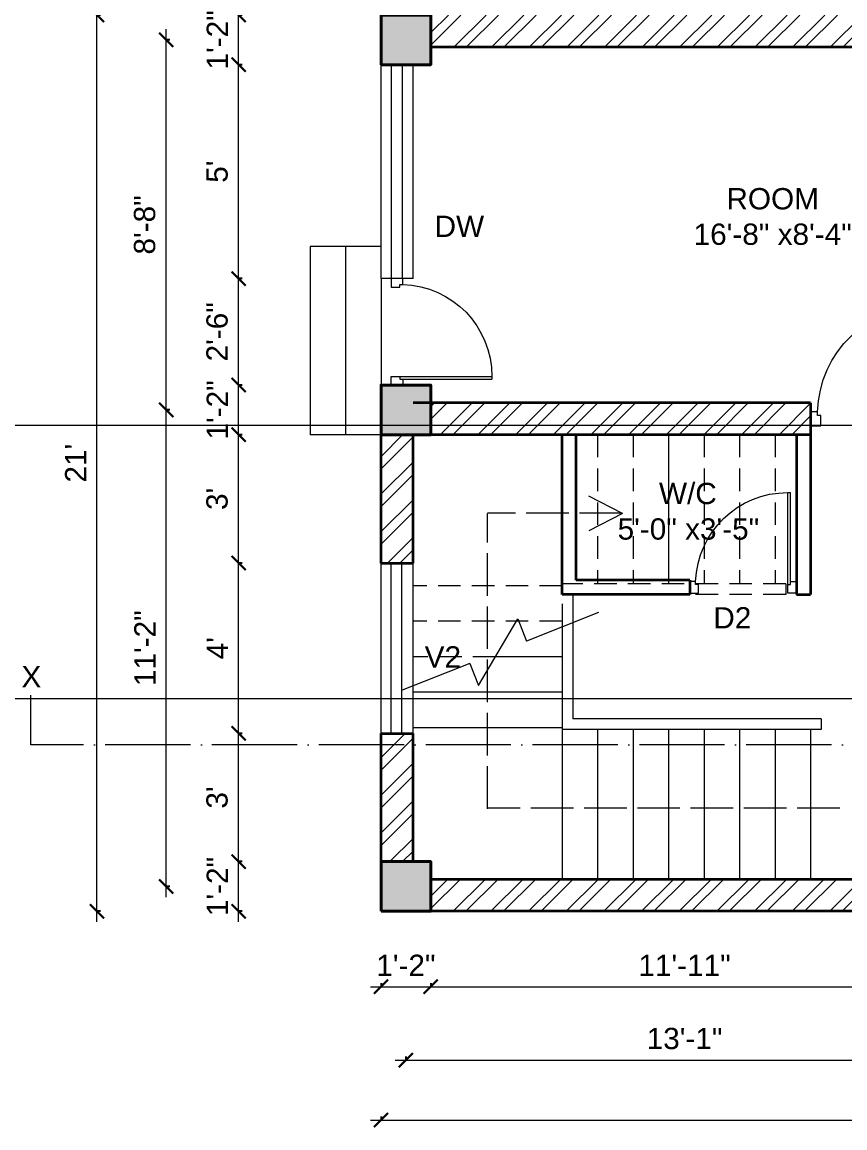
# Model space of a CAD drawing. Header units: inches. Extents: x 122663 to 154153, y 34228 to 39758.
# Drawn here: x 124409.5 to 124641.3, y 37730.6 to 38042.1 of the extents above; entities that cross this region are included whole.
import ezdxf

# ---------------------------------------------------------------- set-up
doc = ezdxf.new("R2010")
doc.units = ezdxf.units.IN
doc.header["$MEASUREMENT"] = 0
doc.header["$PDMODE"] = 35
for name, pattern in [('ACAD_ISO02W100', [15, 12, -3]), ('ACAD_ISO04W100', [30, 24, -3, 0, -3]), ('DASHED', [19.05, 12.7, -6.35])]:
    doc.linetypes.add(name, pattern=pattern)
for name, color, linetype, lineweight in [('Column', 181, 'Continuous', 40), ('Dimension', 130, 'Continuous', 9), ('Hatch', 9, 'Continuous', 9), ('Hidden', 254, 'ACAD_ISO02W100', 15), ('SECTION', 7, 'ACAD_ISO04W100', 18), ('Stairs', 61, 'Continuous', 18), ('TEXT', 255, 'Continuous', 35), ('Walls', 11, 'Continuous', 35), ('Windows', 151, 'Continuous', 15)]:
    doc.layers.add(name, color=color, linetype=linetype, lineweight=lineweight)
doc.styles.get("Standard").update_dxf_attribs({"font": 'arial.ttf'})
doc.dimstyles.get("Standard").update_dxf_attribs({"dimtxt": 6, "dimasz": 4, "dimexe": 0, "dimexo": 6, "dimgap": 3, "dimtad": 1, "dimdec": 0, "dimzin": 0, "dimdsep": 46, "dimlunit": 4, "dimtxsty": 'Standard', "dimblk": 'ARCHTICK', "dimcen": 0.09, "dimdle": 3, "dimclrd": 256, "dimadec": 0, "dimazin": 0, "dimtfac": 1, "dimtdec": 0, "dimtofl": 0, "dimtmove": 0, "dimatfit": 3, "dimfxl": 1, "dimfxlon": 1, "dimtolj": 1, "dimtzin": 0, "dimlwd": -1, "dimarcsym": 0})

# ---------------------------------------------------------------- blocks, each defined once
blk = doc.blocks.new('colm')
at = {"layer": 'Hatch'}
h = blk.add_hatch(color=256, dxfattribs=at)
h.dxf.hatch_style = 1
h.paths.add_polyline_path([(66705.71, 8319.73), (66705.71, 8307.73), (66717.71, 8307.73), (66717.71, 8319.73)])
at = {"layer": 'Column'}
blk.add_lwpolyline([(66705.71, 8307.73), (66717.71, 8307.73), (66717.71, 8319.73), (66705.71, 8319.73)], close=True, dxfattribs=at)
blk = doc.blocks.new('GFFGS')
at = {"layer": 'Windows'}
for p, q in [((97915.22, 19628.63), (97915.22, 19658.74)), ((97916.19, 19658.74), (97915.22, 19658.74)), ((97916.19, 19627.65), (97916.19, 19658.77)), ((97915.22, 19628.63), (97913.27, 19628.63)), ((97913.27, 19628.63), (97913.27, 19624.73)), ((97915.22, 19627.65), (97915.22, 19628.63)), ((97947.32, 19627.65), (97947.32, 19628.63)), ((97947.32, 19628.63), (97949.27, 19628.63)), ((97949.27, 19628.63), (97949.27, 19624.73)), ((97916.19, 19627.65), (97915.22, 19627.65)), ((97916.19, 19624.73), (97916.19, 19627.65)), ((97946.35, 19624.73), (97946.35, 19627.65)), ((97946.35, 19627.65), (97947.32, 19627.65)), ((97913.27, 19624.73), (97916.19, 19624.73)), ((97949.27, 19624.73), (97946.35, 19624.73))]:
    blk.add_line(p, q, dxfattribs=at)
blk.add_arc((97916.25, 19627.66), 31.08, 1.7801, 90.1235, dxfattribs=at)
blk = doc.blocks.new('_ArchTick')
at = {"color": 0, "linetype": 'ByBlock', "const_width": 0.15}
blk.add_lwpolyline([(-0.5, -0.5), (0.5, 0.5)], dxfattribs=at)
blk = doc.blocks.new('*D1244')
at = {"layer": 'Defpoints', "color": 0, "transparency": 16777216}
for p in [(124510.62, 37791.58), (124524.62, 37791.58), (124524.62, 37770.34)]:
    blk.add_point(p, dxfattribs=at)
at = {"layer": 'Dimension', "color": 0, "lineweight": -2, "transparency": 16777216}
for p, q in [((124510.62, 37771.34), (124510.62, 37770.34)), ((124524.62, 37771.34), (124524.62, 37770.34))]:
    blk.add_line(p, q, dxfattribs=at)
at = {"layer": 'Dimension', "transparency": 16777216}
blk.add_line((124507.62, 37770.34), (124527.62, 37770.34), dxfattribs=at)
at = {"layer": 'Dimension', "transparency": 16777216, "xscale": 4, "yscale": 4, "zscale": 4, "rotation": 180}
blk.add_blockref('_ArchTick', (124510.62, 37770.34), dxfattribs=at)
at = {"layer": 'Dimension', "transparency": 16777216, "xscale": 4, "yscale": 4, "zscale": 4}
blk.add_blockref('_ArchTick', (124524.62, 37770.34), dxfattribs=at)
at = {"layer": 'Dimension', "color": 0, "transparency": 16777216, "insert": (124517.62, 37776.35), "char_height": 6, "attachment_point": 5}
blk.add_mtext('\\A1;1\'-2"', dxfattribs=at)
blk = doc.blocks.new('*D1245')
at = {"layer": 'Defpoints', "color": 0, "transparency": 16777216}
for p in [(124524.62, 37791.58), (124667.62, 37791.58), (124667.62, 37770.34)]:
    blk.add_point(p, dxfattribs=at)
at = {"layer": 'Dimension', "color": 0, "lineweight": -2, "transparency": 16777216}
for p, q in [((124524.62, 37771.34), (124524.62, 37770.34)), ((124667.62, 37771.34), (124667.62, 37770.34))]:
    blk.add_line(p, q, dxfattribs=at)
at = {"layer": 'Dimension', "transparency": 16777216}
blk.add_line((124521.62, 37770.34), (124670.62, 37770.34), dxfattribs=at)
at = {"layer": 'Dimension', "transparency": 16777216, "xscale": 4, "yscale": 4, "zscale": 4, "rotation": 180}
blk.add_blockref('_ArchTick', (124524.62, 37770.34), dxfattribs=at)
at = {"layer": 'Dimension', "transparency": 16777216, "xscale": 4, "yscale": 4, "zscale": 4}
blk.add_blockref('_ArchTick', (124667.62, 37770.34), dxfattribs=at)
at = {"layer": 'Dimension', "color": 0, "lineweight": -2, "transparency": 16777216, "insert": (124596.12, 37776.35), "char_height": 6, "attachment_point": 5}
blk.add_mtext('\\A1;11\'-11"', dxfattribs=at)
blk = doc.blocks.new('*D1254')
at = {"layer": 'Defpoints', "color": 0, "transparency": 16777216}
for p in [(124517.62, 37791.58), (124674.62, 37791.58), (124674.62, 37749.65)]:
    blk.add_point(p, dxfattribs=at)
at = {"layer": 'Dimension', "transparency": 16777216}
blk.add_line((124514.62, 37749.65), (124677.62, 37749.65), dxfattribs=at)
at = {"layer": 'Dimension', "color": 0, "lineweight": -2, "transparency": 16777216}
for p, q in [((124517.62, 37750.65), (124517.62, 37749.65)), ((124674.62, 37750.65), (124674.62, 37749.65))]:
    blk.add_line(p, q, dxfattribs=at)
at = {"layer": 'Dimension', "transparency": 16777216, "xscale": 4, "yscale": 4, "zscale": 4, "rotation": 180}
blk.add_blockref('_ArchTick', (124517.62, 37749.65), dxfattribs=at)
at = {"layer": 'Dimension', "transparency": 16777216, "xscale": 4, "yscale": 4, "zscale": 4}
blk.add_blockref('_ArchTick', (124674.62, 37749.65), dxfattribs=at)
at = {"layer": 'Dimension', "color": 0, "lineweight": -2, "transparency": 16777216, "insert": (124596.12, 37755.71), "char_height": 6, "attachment_point": 5}
blk.add_mtext('\\A1;13\'-1"', dxfattribs=at)
blk = doc.blocks.new('*D1160')
at = {"layer": 'Defpoints', "color": 0, "transparency": 16777216}
for p in [(124510.62, 37791.58), (124920.62, 37791.58), (124920.62, 37732.78)]:
    blk.add_point(p, dxfattribs=at)
at = {"layer": 'Dimension', "color": 0, "lineweight": -2, "transparency": 16777216}
for p, q in [((124510.62, 37733.78), (124510.62, 37732.78)), ((124920.62, 37733.78), (124920.62, 37732.78))]:
    blk.add_line(p, q, dxfattribs=at)
at = {"layer": 'Dimension', "transparency": 16777216}
blk.add_line((124507.62, 37732.78), (124923.62, 37732.78), dxfattribs=at)
at = {"layer": 'Dimension', "transparency": 16777216, "xscale": 4, "yscale": 4, "zscale": 4, "rotation": 180}
blk.add_blockref('_ArchTick', (124510.62, 37732.78), dxfattribs=at)
at = {"layer": 'Dimension', "transparency": 16777216, "xscale": 4, "yscale": 4, "zscale": 4}
blk.add_blockref('_ArchTick', (124920.62, 37732.78), dxfattribs=at)
at = {"layer": 'Dimension', "color": 0, "lineweight": -2, "transparency": 16777216, "insert": (124715.62, 37738.84), "char_height": 6, "attachment_point": 5}
blk.add_mtext('\\A1;34\'-2"', dxfattribs=at)
blk = doc.blocks.new('*D1275')
at = {"layer": 'Defpoints', "color": 0, "transparency": 16777216}
for p in [(124470.5, 37805.58), (124510.62, 37805.58), (124510.62, 37791.58)]:
    blk.add_point(p, dxfattribs=at)
at = {"layer": 'Dimension', "transparency": 16777216}
blk.add_line((124470.5, 37788.58), (124470.5, 37808.58), dxfattribs=at)
at = {"layer": 'Dimension', "color": 0, "lineweight": -2, "transparency": 16777216}
for p, q in [((124471.5, 37805.58), (124470.5, 37805.58)), ((124471.5, 37791.58), (124470.5, 37791.58))]:
    blk.add_line(p, q, dxfattribs=at)
at = {"layer": 'Dimension', "transparency": 16777216, "xscale": 4, "yscale": 4, "zscale": 4}
for p, rotation in [((124470.5, 37805.58), 90), ((124470.5, 37791.58), 270)]:
    blk.add_blockref('_ArchTick', p, dxfattribs=dict(at, rotation=rotation))
at = {"layer": 'Dimension', "color": 0, "lineweight": -2, "transparency": 16777216, "insert": (124464.49, 37798.58), "char_height": 6, "attachment_point": 5, "rotation": 90}
blk.add_mtext('\\A1;1\'-2"', dxfattribs=at)
blk = doc.blocks.new('*D1276')
at = {"layer": 'Defpoints', "color": 0, "transparency": 16777216}
for p in [(124470.5, 37841.7), (124510.62, 37841.7), (124510.62, 37805.58)]:
    blk.add_point(p, dxfattribs=at)
at = {"layer": 'Dimension', "transparency": 16777216}
blk.add_line((124470.5, 37802.58), (124470.5, 37844.7), dxfattribs=at)
at = {"layer": 'Dimension', "color": 0, "lineweight": -2, "transparency": 16777216}
for p, q in [((124471.5, 37841.7), (124470.5, 37841.7)), ((124471.5, 37805.58), (124470.5, 37805.58))]:
    blk.add_line(p, q, dxfattribs=at)
at = {"layer": 'Dimension', "transparency": 16777216, "xscale": 4, "yscale": 4, "zscale": 4}
for p, rotation in [((124470.5, 37841.7), 90), ((124470.5, 37805.58), 270)]:
    blk.add_blockref('_ArchTick', p, dxfattribs=dict(at, rotation=rotation))
at = {"layer": 'Dimension', "color": 0, "lineweight": -2, "transparency": 16777216, "insert": (124464.43, 37823.64), "char_height": 6, "attachment_point": 5, "rotation": 90}
blk.add_mtext("\\A1;3'", dxfattribs=at)
blk = doc.blocks.new('*D1277')
at = {"layer": 'Defpoints', "color": 0, "transparency": 16777216}
for p in [(124470.5, 37889.7), (124510.62, 37889.7), (124510.62, 37841.7)]:
    blk.add_point(p, dxfattribs=at)
at = {"layer": 'Dimension', "transparency": 16777216}
blk.add_line((124470.5, 37838.7), (124470.5, 37892.7), dxfattribs=at)
at = {"layer": 'Dimension', "color": 0, "lineweight": -2, "transparency": 16777216}
for p, q in [((124471.5, 37889.7), (124470.5, 37889.7)), ((124471.5, 37841.7), (124470.5, 37841.7))]:
    blk.add_line(p, q, dxfattribs=at)
at = {"layer": 'Dimension', "transparency": 16777216, "xscale": 4, "yscale": 4, "zscale": 4}
for p, rotation in [((124470.5, 37889.7), 90), ((124470.5, 37841.7), 270)]:
    blk.add_blockref('_ArchTick', p, dxfattribs=dict(at, rotation=rotation))
at = {"layer": 'Dimension', "color": 0, "lineweight": -2, "transparency": 16777216, "insert": (124464.5, 37865.7), "char_height": 6, "attachment_point": 5, "rotation": 90}
blk.add_mtext("\\A1;4'", dxfattribs=at)
blk = doc.blocks.new('*D1278')
at = {"layer": 'Defpoints', "color": 0, "transparency": 16777216}
for p in [(124470.5, 37925.83), (124510.62, 37925.83), (124510.62, 37889.7)]:
    blk.add_point(p, dxfattribs=at)
at = {"layer": 'Dimension', "transparency": 16777216}
blk.add_line((124470.5, 37886.7), (124470.5, 37928.83), dxfattribs=at)
at = {"layer": 'Dimension', "color": 0, "lineweight": -2, "transparency": 16777216}
for p, q in [((124471.5, 37925.83), (124470.5, 37925.83)), ((124471.5, 37889.7), (124470.5, 37889.7))]:
    blk.add_line(p, q, dxfattribs=at)
at = {"layer": 'Dimension', "transparency": 16777216, "xscale": 4, "yscale": 4, "zscale": 4}
for p, rotation in [((124470.5, 37925.83), 90), ((124470.5, 37889.7), 270)]:
    blk.add_blockref('_ArchTick', p, dxfattribs=dict(at, rotation=rotation))
at = {"layer": 'Dimension', "color": 0, "lineweight": -2, "transparency": 16777216, "insert": (124464.43, 37907.77), "char_height": 6, "attachment_point": 5, "rotation": 90}
blk.add_mtext("\\A1;3'", dxfattribs=at)
blk = doc.blocks.new('*D1279')
at = {"layer": 'Defpoints', "color": 0, "transparency": 16777216}
for p in [(124470.5, 37939.83), (124510.62, 37939.83), (124510.62, 37925.83)]:
    blk.add_point(p, dxfattribs=at)
at = {"layer": 'Dimension', "transparency": 16777216}
blk.add_line((124470.5, 37922.83), (124470.5, 37942.83), dxfattribs=at)
at = {"layer": 'Dimension', "color": 0, "lineweight": -2, "transparency": 16777216}
for p, q in [((124471.5, 37939.83), (124470.5, 37939.83)), ((124471.5, 37925.83), (124470.5, 37925.83))]:
    blk.add_line(p, q, dxfattribs=at)
at = {"layer": 'Dimension', "transparency": 16777216, "xscale": 4, "yscale": 4, "zscale": 4}
for p, rotation in [((124470.5, 37939.83), 90), ((124470.5, 37925.83), 270)]:
    blk.add_blockref('_ArchTick', p, dxfattribs=dict(at, rotation=rotation))
at = {"layer": 'Dimension', "color": 0, "lineweight": -2, "transparency": 16777216, "insert": (124464.49, 37932.83), "char_height": 6, "attachment_point": 5, "rotation": 90}
blk.add_mtext('\\A1;1\'-2"', dxfattribs=at)
blk = doc.blocks.new('*D1280')
at = {"layer": 'Defpoints', "color": 0, "transparency": 16777216}
for p in [(124470.5, 37969.83), (124510.62, 37969.83), (124510.62, 37939.83)]:
    blk.add_point(p, dxfattribs=at)
at = {"layer": 'Dimension', "transparency": 16777216}
blk.add_line((124470.5, 37936.83), (124470.5, 37972.83), dxfattribs=at)
at = {"layer": 'Dimension', "color": 0, "lineweight": -2, "transparency": 16777216}
for p, q in [((124471.5, 37969.83), (124470.5, 37969.83)), ((124471.5, 37939.83), (124470.5, 37939.83))]:
    blk.add_line(p, q, dxfattribs=at)
at = {"layer": 'Dimension', "transparency": 16777216, "xscale": 4, "yscale": 4, "zscale": 4}
for p, rotation in [((124470.5, 37969.83), 90), ((124470.5, 37939.83), 270)]:
    blk.add_blockref('_ArchTick', p, dxfattribs=dict(at, rotation=rotation))
at = {"layer": 'Dimension', "color": 0, "lineweight": -2, "transparency": 16777216, "insert": (124464.44, 37954.83), "char_height": 6, "attachment_point": 5, "rotation": 90}
blk.add_mtext('\\A1;2\'-6"', dxfattribs=at)
blk = doc.blocks.new('*D1281')
at = {"layer": 'Defpoints', "color": 0, "transparency": 16777216}
for p in [(124470.5, 38030.08), (124510.62, 38030.08), (124510.62, 37969.83)]:
    blk.add_point(p, dxfattribs=at)
at = {"layer": 'Dimension', "transparency": 16777216}
blk.add_line((124470.5, 37966.83), (124470.5, 38033.08), dxfattribs=at)
at = {"layer": 'Dimension', "color": 0, "lineweight": -2, "transparency": 16777216}
for p, q in [((124471.5, 38030.08), (124470.5, 38030.08)), ((124471.5, 37969.83), (124470.5, 37969.83))]:
    blk.add_line(p, q, dxfattribs=at)
at = {"layer": 'Dimension', "transparency": 16777216, "xscale": 4, "yscale": 4, "zscale": 4}
for p, rotation in [((124470.5, 38030.08), 90), ((124470.5, 37969.83), 270)]:
    blk.add_blockref('_ArchTick', p, dxfattribs=dict(at, rotation=rotation))
at = {"layer": 'Dimension', "color": 0, "lineweight": -2, "transparency": 16777216, "insert": (124464.45, 37999.95), "char_height": 6, "attachment_point": 5, "rotation": 90}
blk.add_mtext("\\A1;5'", dxfattribs=at)
blk = doc.blocks.new('*D1282')
at = {"layer": 'Defpoints', "color": 0, "transparency": 16777216}
for p in [(124470.5, 38044.08), (124510.62, 38044.08), (124510.62, 38030.08)]:
    blk.add_point(p, dxfattribs=at)
at = {"layer": 'Dimension', "transparency": 16777216}
blk.add_line((124470.5, 38027.08), (124470.5, 38047.08), dxfattribs=at)
at = {"layer": 'Dimension', "color": 0, "lineweight": -2, "transparency": 16777216}
for p, q in [((124471.5, 38044.08), (124470.5, 38044.08)), ((124471.5, 38030.08), (124470.5, 38030.08))]:
    blk.add_line(p, q, dxfattribs=at)
at = {"layer": 'Dimension', "transparency": 16777216, "xscale": 4, "yscale": 4, "zscale": 4}
for p, rotation in [((124470.5, 38044.08), 90), ((124470.5, 38030.08), 270)]:
    blk.add_blockref('_ArchTick', p, dxfattribs=dict(at, rotation=rotation))
at = {"layer": 'Dimension', "color": 0, "lineweight": -2, "transparency": 16777216, "insert": (124464.49, 38037.08), "char_height": 6, "attachment_point": 5, "rotation": 90}
blk.add_mtext('\\A1;1\'-2"', dxfattribs=at)
blk = doc.blocks.new('*D1283')
at = {"layer": 'Defpoints', "color": 0, "transparency": 16777216}
for p in [(124450.1, 37932.83), (124510.62, 37932.83), (124510.62, 37798.58)]:
    blk.add_point(p, dxfattribs=at)
at = {"layer": 'Dimension', "transparency": 16777216}
blk.add_line((124450.1, 37795.58), (124450.1, 37935.83), dxfattribs=at)
at = {"layer": 'Dimension', "color": 0, "lineweight": -2, "transparency": 16777216}
for p, q in [((124451.1, 37932.83), (124450.1, 37932.83)), ((124451.1, 37798.58), (124450.1, 37798.58))]:
    blk.add_line(p, q, dxfattribs=at)
at = {"layer": 'Dimension', "transparency": 16777216, "xscale": 4, "yscale": 4, "zscale": 4}
for p, rotation in [((124450.1, 37932.83), 90), ((124450.1, 37798.58), 270)]:
    blk.add_blockref('_ArchTick', p, dxfattribs=dict(at, rotation=rotation))
at = {"layer": 'Dimension', "color": 0, "lineweight": -2, "transparency": 16777216, "insert": (124444.09, 37865.7), "char_height": 6, "attachment_point": 5, "rotation": 90}
blk.add_mtext('\\A1;11\'-2"', dxfattribs=at)
blk = doc.blocks.new('*D1284')
at = {"layer": 'Defpoints', "color": 0, "transparency": 16777216}
for p in [(124450.1, 38037.08), (124510.62, 38037.08), (124510.62, 37932.83)]:
    blk.add_point(p, dxfattribs=at)
at = {"layer": 'Dimension', "transparency": 16777216}
blk.add_line((124450.1, 37929.83), (124450.1, 38040.08), dxfattribs=at)
at = {"layer": 'Dimension', "color": 0, "lineweight": -2, "transparency": 16777216}
for p, q in [((124451.1, 38037.08), (124450.1, 38037.08)), ((124451.1, 37932.83), (124450.1, 37932.83))]:
    blk.add_line(p, q, dxfattribs=at)
at = {"layer": 'Dimension', "transparency": 16777216, "xscale": 4, "yscale": 4, "zscale": 4}
for p, rotation in [((124450.1, 38037.08), 90), ((124450.1, 37932.83), 270)]:
    blk.add_blockref('_ArchTick', p, dxfattribs=dict(at, rotation=rotation))
at = {"layer": 'Dimension', "color": 0, "lineweight": -2, "transparency": 16777216, "insert": (124444.03, 37984.95), "char_height": 6, "attachment_point": 5, "rotation": 90}
blk.add_mtext('\\A1;8\'-8"', dxfattribs=at)
blk = doc.blocks.new('*D1162')
at = {"layer": 'Defpoints', "color": 0, "transparency": 16777216}
for p in [(124430.59, 38044.08), (124510.62, 38044.08), (124510.62, 37791.58)]:
    blk.add_point(p, dxfattribs=at)
at = {"layer": 'Dimension', "transparency": 16777216}
blk.add_line((124430.59, 37788.58), (124430.59, 38047.08), dxfattribs=at)
at = {"layer": 'Dimension', "color": 0, "lineweight": -2, "transparency": 16777216}
for p, q in [((124431.59, 38044.08), (124430.59, 38044.08)), ((124431.59, 37791.58), (124430.59, 37791.58))]:
    blk.add_line(p, q, dxfattribs=at)
at = {"layer": 'Dimension', "transparency": 16777216, "xscale": 4, "yscale": 4, "zscale": 4}
for p, rotation in [((124430.59, 38044.08), 90), ((124430.59, 37791.58), 270)]:
    blk.add_blockref('_ArchTick', p, dxfattribs=dict(at, rotation=rotation))
at = {"layer": 'Dimension', "color": 0, "lineweight": -2, "transparency": 16777216, "insert": (124424.58, 37917.83), "char_height": 6, "attachment_point": 5, "rotation": 90}
blk.add_mtext("\\A1;21'", dxfattribs=at)

msp = doc.modelspace()

# ---------------------------------------------------------------- hatches: boundary and pattern name
at = {"layer": 'Hatch'}
h = msp.add_hatch(dxfattribs=at)
h.set_pattern_fill('ANSI32', color=256, scale=20)
h.set_pattern_definition([(45, (31047.581, 34.601), (-5.30330086, 5.30330086), []), (45, (31051.116, 34.601), (-5.30330086, 5.30330086), [])])
h.paths.add_polyline_path([(124786.4, 37925.83), (124786.4, 37934.83), (124723.62, 37934.83), (124723.62, 38035.08), (124786.4, 38035.08), (124786.4, 38044.08), (124681.62, 38044.08), (124681.62, 38035.08), (124719.62, 38035.08), (124719.62, 37934.83), (124681.62, 37934.83), (124681.62, 37925.83), (124690.62, 37925.83), (124690.62, 37911.83), (124699.62, 37911.83), (124699.62, 37925.83)])
h.paths.add_polyline_path([(124906.62, 38035.08), (124906.62, 38044.08), (124800.4, 38044.08), (124800.4, 38035.08)])
h.paths.add_polyline_path([(124817.51, 37925.83), (124817.51, 37934.83), (124800.4, 37934.83), (124800.4, 37925.83)])
h.paths.add_polyline_path([(124889.51, 37934.83), (124889.51, 37925.83), (124906.62, 37925.83), (124906.62, 37934.83)])
h.paths.add_polyline_path([(124667.62, 38035.08), (124667.62, 38044.08), (124524.62, 38044.08), (124524.62, 38035.08)])
h = msp.add_hatch(dxfattribs=at)
h.set_pattern_fill('ANSI32', color=256, scale=20)
h.set_pattern_definition([(45, (13226.2134, -9.399), (-5.30330086, 5.30330086), []), (45, (13229.749, -9.399), (-5.30330086, 5.30330086), [])])
h.paths.add_polyline_path([(124631.62, 37934.83), (124524.62, 37934.83), (124524.62, 37925.83), (124561.62, 37925.83), (124631.62, 37925.83)])
h.paths.add_polyline_path([(124519.62, 37925.83), (124510.62, 37925.83), (124510.62, 37889.7), (124519.62, 37889.7)])
h.paths.add_polyline_path([(124519.62, 37841.7), (124510.62, 37841.7), (124510.62, 37814.18), (124519.62, 37814.18)])
h.paths.add_polyline_path([(124519.62, 37814.18), (124510.62, 37814.18), (124510.62, 37805.58), (124519.62, 37805.58)])
h.paths.add_polyline_path([(124667.62, 37800.58), (124524.62, 37800.58), (124524.62, 37791.58), (124667.62, 37791.58)])
h.paths.add_polyline_path([(124786.4, 37800.58), (124699.62, 37800.58), (124699.62, 37805.58), (124681.62, 37805.58), (124681.62, 37791.58), (124786.4, 37791.58)])

# ---------------------------------------------------------------- linework, layer by layer
at = {"layer": 'Hidden'}
for p, q in [((124578.64, 37903.67), (124569.18, 37908.56)), ((124578.5, 37903.74), (124540.62, 37903.74)), ((124540.62, 37820.49), (124540.62, 37903.62)), ((124578.64, 37903.67), (124569.18, 37898.78)), ((124639.83, 37820.62), (124540.62, 37820.62))]:
    msp.add_line(p, q, dxfattribs=at)
at = {"layer": 'SECTION'}
for p, q in [((124411.97, 37838.46), (124411.97, 37852.46)), ((125028.79, 37838.46), (124411.97, 37838.46))]:
    msp.add_line(p, q, dxfattribs=at)
at = {"layer": 'Stairs', "linetype": 'DASHED', "ltscale": 0.5}
for p, q in [((124561.62, 37925.83), (124561.62, 37871.66)), ((124571.62, 37925.83), (124571.62, 37883.83)), ((124581.62, 37925.83), (124581.62, 37883.83)), ((124601.62, 37925.83), (124601.62, 37883.83)), ((124611.62, 37925.83), (124611.62, 37883.83)), ((124621.62, 37925.83), (124621.62, 37883.83)), ((124561.62, 37883.29), (124519.62, 37883.29)), ((124624.62, 37883.83), (124561.62, 37883.83)), ((124624.62, 37883.83), (124624.62, 37880.83)), ((124624.62, 37880.83), (124564.62, 37880.83)), ((124561.62, 37873.29), (124519.62, 37873.29)), ((124542.87, 37863.29), (124519.62, 37863.29))]:
    msp.add_line(p, q, dxfattribs=at)
at = {"layer": 'Stairs'}
for p, q in [((124591.62, 37925.83), (124591.62, 37883.83)), ((124564.62, 37880.83), (124564.62, 37872.85)), ((124538.09, 37855.18), (124549.14, 37873.94)), ((124549.14, 37873.94), (124551.6, 37867.71)), ((124571.89, 37875.72), (124551.6, 37867.71)), ((124561.62, 37871.66), (124561.62, 37800.58)), ((124564.62, 37872.85), (124564.62, 37845.83)), ((124535.64, 37861.41), (124516.57, 37853.89)), ((124535.64, 37861.41), (124538.09, 37855.18)), ((124561.62, 37863.29), (124542.87, 37863.29)), ((124561.62, 37853.29), (124519.62, 37853.29)), ((124634.62, 37845.83), (124564.62, 37845.83)), ((124634.62, 37845.83), (124634.62, 37842.83)), ((124561.62, 37843.29), (124519.62, 37843.29)), ((124634.62, 37842.83), (124561.62, 37842.83)), ((124571.62, 37842.83), (124571.62, 37800.58)), ((124581.62, 37842.83), (124581.62, 37800.58)), ((124591.62, 37842.83), (124591.62, 37800.58)), ((124601.62, 37842.83), (124601.62, 37800.58)), ((124611.62, 37842.83), (124611.62, 37800.58)), ((124621.62, 37842.83), (124621.62, 37800.58)), ((124631.62, 37842.83), (124631.62, 37800.58))]:
    msp.add_line(p, q, dxfattribs=at)
at = {"layer": 'Walls'}
for p, q in [((124524.62, 38035.08), (124667.62, 38035.08)), ((124631.62, 37934.83), (124519.62, 37934.83)), ((124631.62, 37934.83), (124631.62, 37880.83)), ((124510.62, 37889.7), (124510.62, 37925.83)), ((124561.62, 37925.83), (124519.62, 37925.83)), ((124519.62, 37889.7), (124519.62, 37925.83)), ((124631.62, 37925.83), (124561.62, 37925.83)), ((124561.62, 37880.83), (124561.62, 37925.83)), ((124565.62, 37884.83), (124565.62, 37925.83)), ((124627.62, 37925.83), (124627.62, 37880.83)), ((124510.62, 37889.7), (124519.62, 37889.7)), ((124597.62, 37884.83), (124565.62, 37884.83)), ((124597.62, 37884.83), (124597.62, 37880.83)), ((124597.62, 37880.83), (124561.62, 37880.83)), ((124627.62, 37880.83), (124631.62, 37880.83)), ((124510.62, 37805.58), (124510.62, 37841.7)), ((124510.62, 37841.7), (124519.62, 37841.7)), ((124519.62, 37805.58), (124519.62, 37841.7)), ((124667.62, 37800.58), (124524.62, 37800.58)), ((124667.62, 37791.58), (124524.62, 37791.58))]:
    msp.add_line(p, q, dxfattribs=at)
at = {"layer": 'Windows'}
for p, q in [((124510.62, 37969.83), (124510.62, 38030.08)), ((124513.6, 37969.83), (124513.6, 38030.08)), ((124516.6, 38030.08), (124516.6, 37969.83)), ((124519.62, 37969.83), (124519.62, 38030.08)), ((124490.62, 37978.83), (124490.62, 37925.83)), ((124510.62, 37978.83), (124490.62, 37978.83)), ((124500.62, 37978.83), (124500.62, 37925.83)), ((124519.62, 37969.83), (124510.62, 37969.83)), ((124510.62, 37969.83), (124510.62, 37939.83)), ((124510.62, 37925.83), (124490.62, 37925.83)), ((124510.62, 37841.7), (124510.62, 37889.7)), ((124513.49, 37841.7), (124513.49, 37889.7)), ((124516.49, 37841.7), (124516.49, 37889.7)), ((124519.62, 37841.7), (124519.62, 37889.7))]:
    msp.add_line(p, q, dxfattribs=at)
for p in [(129885.84, 37928.49), (130024.66, 37851.49)]:
    msp.add_xline(p, (1, 0), dxfattribs=at)

# ---------------------------------------------------------------- block references
at = {"layer": 'Column', "xscale": 1.166666666668081, "yscale": 1.166666666668081, "zscale": 1.166666666668081}
for p in [(46687.3, 28337.73), (46687.3, 28233.48), (46687.3, 28099.23)]:
    msp.add_blockref('colm', p, dxfattribs=at)
at = {"layer": 'Windows', "xscale": -0.8333333333333334, "yscale": 0.8333333333333334, "zscale": 0.8333333333333334, "rotation": 270}
msp.add_blockref('GFFGS', (108159.55, -43654.56), dxfattribs=at)
at = {"layer": 'Windows', "xscale": -1}
msp.add_blockref('GFFGS', (222580.89, 18303.65), dxfattribs=at)
at = {"layer": 'Windows', "xscale": -0.8333333333333334, "yscale": 0.8333333333333334, "zscale": 0.8333333333333334}
msp.add_blockref('GFFGS', (206222.01, 21527.26), dxfattribs=at)

# ---------------------------------------------------------------- texts
at = {"layer": 'TEXT', "char_height": 6}
for s, width, insert, attachment_point in [('\\pi29.7286;ROOM\\P\\pi20.49122;16\'-8" x8\'-4"', 84.2389, (124578.18, 37979.24), 7), ('\\pi2.7516;DW', 18.7269, (124522.95, 37987.55), 1), ('\\pi34.18972;W/C\\P\\pi22.53965;5\'-0" x3\'-5"', 84.2389, (124554.72, 37896.2), 7), ('D2', 18.7269, (124614.93, 37871.26), 9), ('\\pi4.4767;V2', 18.7269, (124518.43, 37860.25), 7), ('\\pi6.61313;X', 18.7269, (124402.69, 37860.67), 1)]:
    msp.add_mtext_dynamic_manual_height_columns(s, width=width, gutter_width=1, heights=[0], dxfattribs=dict(at, insert=insert, attachment_point=attachment_point))

# ---------------------------------------------------------------- dimensions: what is measured, and where the dimension line sits
at = {"layer": 'Dimension', "lineweight": -2}
for base, p1, p2, picture, middle in [((124430.5873, 38044.0773), (124510.6195, 37791.5797), (124510.6195, 38044.0773), '*D1162', (124424.5751, 37917.8285)), ((124450.1, 38037.08), (124510.62, 37932.83), (124510.62, 38037.08), '*D1284', (124444.03, 37984.95)), ((124470.5, 38030.08), (124510.62, 37969.83), (124510.62, 38030.08), '*D1281', (124464.45, 37999.95)), ((124470.5, 37969.83), (124510.62, 37939.83), (124510.62, 37969.83), '*D1280', (124464.44, 37954.83)), ((124450.1, 37932.83), (124510.62, 37798.58), (124510.62, 37932.83), '*D1283', (124444.09, 37865.7)), ((124470.5, 37925.83), (124510.62, 37889.7), (124510.62, 37925.83), '*D1278', (124464.43, 37907.77)), ((124470.5, 37889.7), (124510.62, 37841.7), (124510.62, 37889.7), '*D1277', (124464.5, 37865.7)), ((124470.5, 37841.7), (124510.62, 37805.58), (124510.62, 37841.7), '*D1276', (124464.43, 37823.64))]:
    dim = msp.add_linear_dim(base=base, p1=p1, p2=p2, angle=270, dimstyle='Standard', override={"dimtmove": 1}, dxfattribs=at)
    dim.commit()
    dim.dimension.update_dxf_attribs({"geometry": picture, "text_midpoint": middle})
for base, p1, p2, picture, middle in [((124470.5, 38044.08), (124510.62, 38030.08), (124510.62, 38044.08), '*D1282', (124470.5, 38037.08)), ((124470.5, 37939.83), (124510.62, 37925.83), (124510.62, 37939.83), '*D1279', (124470.5, 37932.83)), ((124470.5, 37805.58), (124510.62, 37791.58), (124510.62, 37805.58), '*D1275', (124470.5, 37798.58))]:
    dim = msp.add_linear_dim(base=base, p1=p1, p2=p2, angle=270, dimstyle='Standard', override={"dimtmove": 1}, dxfattribs=at)
    dim.commit()
    dim.dimension.update_dxf_attribs({"geometry": picture, "text_midpoint": middle, "dimtype": 160})
at = {"layer": 'Dimension'}
dim = msp.add_linear_dim(base=(124524.62, 37770.34), p1=(124510.62, 37791.58), p2=(124524.62, 37791.58), dimstyle='Standard', dxfattribs=at)
dim.commit()
dim.dimension.update_dxf_attribs({"geometry": '*D1244', "text_midpoint": (124517.62, 37770.34), "dimtype": 160})
at = {"layer": 'Dimension', "lineweight": -2}
for base, p1, p2, picture, middle in [((124920.62, 37732.78), (124510.62, 37791.58), (124920.62, 37791.58), '*D1160', (124715.62, 37738.84)), ((124674.62, 37749.65), (124517.62, 37791.58), (124674.62, 37791.58), '*D1254', (124596.12, 37755.71)), ((124667.62, 37770.34), (124524.62, 37791.58), (124667.62, 37791.58), '*D1245', (124596.12, 37776.35))]:
    dim = msp.add_linear_dim(base=base, p1=p1, p2=p2, dimstyle='Standard', override={"dimtmove": 1}, dxfattribs=at)
    dim.commit()
    dim.dimension.update_dxf_attribs({"geometry": picture, "text_midpoint": middle})

doc.saveas('drawing.dxf')
